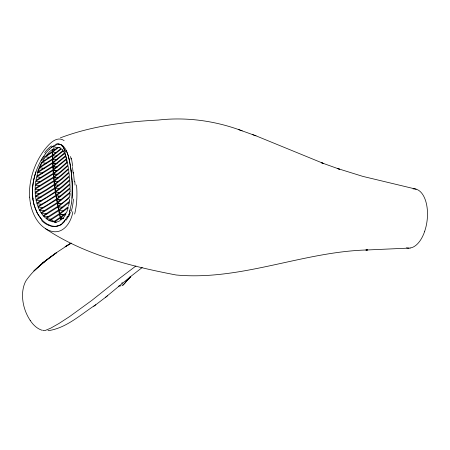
<?xml version="1.0" encoding="UTF-8"?>
<svg xmlns="http://www.w3.org/2000/svg" width="450" height="450" viewBox="0 0 450 450"><rect width="100%" height="100%" fill="white"/><g stroke="black" fill="none" stroke-linecap="round" stroke-linejoin="round"><path stroke-width="0.67" d="M32.434 192.077L32.912 199.254M32.439 191.863L32.574 188.297M72.354 191.351L72.293 185.653M72.349 191.604L72.231 195.39M70.082 191.542L70.093 188.612L56.964 199.412L57.499 202.354L69.604 192.493M53.584 177.75L35.117 189.157L35.139 192.212L53.865 180.664L53.584 177.75L55.665 177.992M70.082 191.61L69.632 192.471M69.992 194.333L70.043 192.971L69.789 193.191M69.986 194.383L69.907 195.902M72.219 195.643L71.539 202.899M69.907 195.941C67.084 199.952 62.156 202.866 58.208 206.032L57.639 203.085L69.75 193.224M72.045 198.264L72.214 183.752M32.591 188.066L32.754 186.232M53.274 174.116L35.336 185.231L35.134 188.381L53.516 177.024L53.274 174.116L55.35 174.358M69.638 199.333L69.491 200.593M32.766 186.126L32.985 184.348M69.469 200.784L69.396 201.319M69.39 201.341L58.944 209.717L58.354 206.769L69.801 197.511M71.511 203.136L69.322 212.867M33.019 184.112L33.272 182.447M69.227 202.455L59.096 210.454L59.704 213.401L68.085 206.854M69.221 202.489L69.069 203.406M53.01 170.488L35.848 181.164L35.415 184.427L53.218 173.391L53.01 170.488L55.806 170.814M33.317 182.205L33.626 180.518M69.036 203.614L68.574 205.976M33.677 180.276L34.048 178.577M72.855 211.674C71.443 221.422 64.322 233.347 52.993 231.626C39.909 228.982 32.518 215.336 30.302 203.147M34.104 178.335L35.072 174.667M36.686 177.002L35.994 180.332L52.965 169.763L52.802 167.006M68.169 207.692L59.856 214.138L60.474 217.091L66.656 212.411L68.096 207.979M36.934 176.012L37.929 172.496L52.616 163.243L55.395 163.569M70.183 209.942L69.727 211.579M35.145 174.42L35.668 172.732M41.186 160.2C32.895 174.994 29.374 193.433 35.623 209.565M35.707 172.62L35.977 171.804M424.704 231.221L424.946 230.496A29.734 15.908 -83.4 0 0 425.863 201.6A29.756 15.919 -83.4 0 0 420.154 191.492A29.796 15.936 -83.4 0 0 413.061 188.876M68.901 214.071L67.618 217.024M39.583 167.861L38.233 171.534L52.588 162.523L52.47 159.626L39.6 167.816L44.466 168.379M65.97 213.941L60.626 217.828L61.065 219.915L63.484 217.839L65.666 214.543M41.951 162.737L40.016 166.832L52.442 158.906L52.335 156.015L42.002 162.709L46.131 163.221M41.051 160.447L41.979 158.856M41.31 159.986L41.676 159.362M41.799 159.154L42.919 157.343M129.881 277.127L128.514 279.056L129.077 278.449M130.207 276.84L130.005 277.166M43.301 156.757L45.349 153.855M45.428 156.864L42.531 161.634L52.312 155.289L52.206 152.319L45.444 156.842L49.629 157.326M125.145 282.808L124.903 283.123M125.286 282.628L125.797 281.97M124.779 283.286L124.448 283.68M125.871 281.88L126.18 281.503M126.259 281.407L126.551 281.076M126.658 280.957L127.946 279.743M64.451 221.681L61.746 224.055L58.776 225.624A34.133 19.682 76.9 0 1 54.248 226.305L51.795 225.962A37.136 21.938 83.1 0 1 51.328 225.872C46.451 224.466 42.446 220.956 39.561 216.866M127.091 280.491L127.401 280.17M128.492 279.079L127.603 279.962M123.131 285.199L127.013 280.62M128.346 279.225L128.014 279.557M49.387 149.203L52.245 146.762L55.046 145.108M63.315 150.986L52.864 159.351L52.982 162.242L64.434 152.983L63.377 151.082M62.989 150.531L52.836 158.625L52.729 155.734L61.127 149.181M105.497 297.36L130.354 276.767L142.155 267.531M58.714 147.426L52.605 152.038L52.706 155.014L61.042 148.517L58.736 147.431L60.109 147.589M62.831 223.228L60.846 224.64M57.623 147.561L57.921 147.324M51.367 147.437L53.353 146.019M56.953 148.084L52.577 151.312C51.834 148.59 55.215 147.476 57.437 147.319M47.97 330.705C66.302 328.303 80.859 314.336 95.811 304.74M93.802 306.287L107.443 295.864M135.945 265.967L117.731 279.771L91.817 300.414L69.632 316.553L58.944 323.494L50.631 328.202L44.983 330.576L43.571 330.637L42.711 330.131M53.977 177.469L60.795 172.215L68.006 165.819L68.434 168.581L61.076 175.134L54.259 180.382L53.977 177.469L58.146 177.953M54.337 181.114L61.149 175.866L68.535 169.29L68.912 172.159L61.723 178.583L54.664 184.028L54.337 181.114L58.511 181.597M54.754 184.759L61.807 179.308L68.996 172.884L69.322 175.86L61.937 182.436L55.125 187.684L54.754 184.759L58.928 185.243M55.226 188.409L62.038 183.167L69.396 176.614L69.666 179.685L62.46 186.086L55.642 191.34L55.226 188.409L59.4 188.899M55.755 192.071L62.572 186.817L69.727 180.467L69.93 183.651L62.792 189.951L56.211 195.002L55.755 192.071L59.923 192.555M53.016 162.962L64.676 153.512L65.559 155.734L53.151 165.859L53.016 162.962L57.172 163.446M53.409 170.207L66.656 159.3L67.252 161.837L60.199 168.053L53.612 173.109L53.409 170.207L57.594 170.696M53.668 173.835L60.249 168.778L67.388 162.484L67.888 165.139L60.733 171.489L53.91 176.743L53.668 173.835L57.831 174.319M56.334 195.739L62.916 190.682L69.969 184.461L70.082 187.768L56.835 198.675L56.334 195.739L60.497 196.222M54.36 185.04L46.417 190.266L35.499 196.661L35.955 199.536L54.731 187.959L54.36 185.04L55.749 185.203M63.72 218.514L60.233 218.109L54.315 222.092L56.407 222.339M53.944 181.389L35.173 192.966L35.409 195.93L46.333 189.534L54.27 184.309L53.944 181.389L55.333 181.553M59.361 200.014L56.571 199.688L39.594 210.257L40.978 212.642M59.333 203.608L57.246 203.366L41.406 213.283L46.98 213.93M57.954 207.051L43.588 216.112L45.681 218.183L58.551 209.998L57.954 207.051L59.344 207.208M47.424 154.839L52.183 151.594L52.116 149.631L49.506 151.774L46.395 155.503L47.256 154.952M49.663 220.787L59.462 214.419L60.081 217.373L55.35 220.59L53.201 221.957L49.663 220.787L54.54 221.355M48.915 220.404L59.31 213.683L58.703 210.735L46.271 218.661L48.915 220.404L50.31 220.567M71.28 243.062C54.816 253.507 37.401 264.431 26.044 280.642C23.861 284.411 22.927 288.776 22.573 293.079C22.084 302.732 24.913 312.497 30.274 320.518M36.922 176.057L52.757 166.14L52.616 163.243M41.012 212.692L57.105 202.629L56.571 199.688M38.132 207.056L55.941 196.02L56.441 198.956L48.791 203.996L39.274 209.632L38.132 207.056L43.706 207.703M36.101 200.244L54.833 188.691L55.249 191.621L47.301 196.852L36.776 203.029L36.101 200.244L41.648 200.886M36.973 203.709L55.361 192.352L55.817 195.283L47.858 200.52L37.879 206.398L36.973 203.709L41.822 204.272M60.429 137.812C91.62 126.09 125.1 121.686 158.231 120.06C186.705 116.814 215.426 120.819 242.207 130.871M141.862 267.632L141.204 267.823M121.095 285.812L118.423 286.138M70.256 165.06L71.134 171.191L71.871 171.107M408.926 248.102L365.889 250.031L367.644 249.953C302.946 251.544 241.121 281.036 176.091 274.989C130.843 266.316 84.369 254.683 45.562 228.774M55.367 222.114C57.628 222.024 61.718 221.091 60.233 218.109M58.68 144.219L60.351 144.439A36.934 14.833 -72.5 0 1 60.947 144.624C64.766 146.385 66.476 150.621 67.776 154.339M52.509 149.349L55.294 149.676M52.605 152.038L56.79 152.522M54.996 152.64L56.391 152.803M52.729 155.734L56.897 156.218M52.864 159.351L57.049 159.834M57.369 167.068L53.19 166.584L65.762 156.308L66.493 158.687L53.359 169.481L53.201 166.725M55.581 167.186L52.796 166.866L36.709 176.929L41.586 177.491M37.929 172.496L42.778 173.059M35.848 181.164L40.708 181.727M35.336 185.231L40.208 185.794M35.117 189.157L40.005 189.726M58.14 192.673L59.529 192.836M35.173 192.966L40.027 193.528M58.022 196.262L59.406 196.419M35.499 196.661L41.051 197.303M56.964 199.412L61.155 199.896M57.639 203.085L62.511 203.653M58.354 206.769L62.516 207.253M59.096 210.454L63.281 210.938M39.594 210.257L44.449 210.819M59.856 214.138L64.024 214.622M61.543 214.661L63.63 214.903M60.626 217.828L63.422 218.154M43.588 216.112L48.437 216.675M46.271 218.661L51.829 219.308M51.705 220.725L53.1 220.888M416.104 189.174L362.818 176.389L337.613 168.536L339.637 169.256L321.21 162.653L323.438 163.446L255.994 135.827L238.787 129.651M252.748 134.674L255.994 135.827M50.158 225.478L48.977 225.006M41.991 330.255C36.968 328.629 32.974 324.743 30.178 320.372M33.159 198.658L32.867 198.501M61.543 144.917L62.252 145.344M64.131 140.608C56.329 135.169 48.347 144.849 44.021 150.424C34.217 163.789 28.682 180.529 29.565 197.151M61.611 148.995L62.303 149.692M62.392 149.794L62.887 150.396M41.861 219.724L37.401 213.373L34.02 204.744M42.688 215.027L43.121 215.561L57.814 206.314L57.246 203.366M42.547 214.847L41.445 213.334M39.448 216.703L38.672 215.539M38.565 215.37L37.063 212.732M36.973 212.546L35.64 209.61M66.156 150.317L68.017 155.093L69.317 160.099M67.832 154.507L68.203 155.694M68.254 155.869L68.597 157.106M68.642 157.286L68.962 158.552M33.969 204.547L32.94 199.451M69.008 158.737L70.509 166.635M69.328 160.149L69.626 161.561M69.66 161.752L70.228 164.863M71.415 158.119L72.737 166.416M70.538 166.832L70.768 168.418M70.796 168.615L71.004 170.201M71.032 170.398L71.106 170.994M71.156 171.394L71.229 171.996M71.134 171.191L72.096 181.592M71.252 172.198L71.634 175.742M73.474 172.417L74.329 181.851M71.651 175.961L71.972 179.741M71.989 179.972L72.281 185.406M72.112 181.828L72.203 183.482M48.904 225.388A40.523 25.532 -86.2 0 1 41.535 220.5M53.724 226.451A36.697 21.724 83.8 0 1 50.141 225.889M57.662 225.945A33.947 19.654 78.5 0 1 53.73 226.406M60.936 224.916A34.898 20.126 76.6 0 1 57.667 225.973M65.593 219.234A34.768 19.963 81.1 0 1 62.657 222.773M68.304 216.416A33.75 20.183 76.5 0 1 66.099 220.129M70.374 212.287A36.517 20.987 79.4 0 1 68.558 216.827M73.446 199.046A40.376 19.873 85.2 0 1 71.286 211.399M62.083 146.053A40.376 15.058 -82.8 0 1 65.604 151.746M59.276 144.107A36.517 14.687 -73.9 0 1 61.453 145.17M56.318 144.281A33.75 13.494 -69 0 1 59.282 144.112M53.173 147.229A34.768 13.719 -67.3 0 1 56.014 145.547M44.64 152.719A34.425 14.304 -71.4 0 1 51.525 145.929M42.441 159.992A36.697 14.991 -69.9 0 1 45.169 155.739M37.277 172.491A40.523 20.638 -73.8 0 1 41.968 161.809M65.914 213.902A29.953 17.499 79.5 0 1 65.621 214.481M57.42 147.369A30.021 12.291 -68.8 0 1 57.881 147.364M55.361 222.069A30.859 17.685 78.2 0 1 54.309 222.024M42.885 157.252A37.136 16.627 -71.5 0 1 43.273 156.667M45.36 153.928A34.133 12.966 -68.4 0 1 49.387 149.276M55.198 144.45A33.986 13.787 -69.3 0 1 58.764 143.977M67.264 216.523A33.986 19.867 79 0 1 64.249 221.271M69.519 213.109A36.934 20.402 81.3 0 1 69.081 214.312M72.489 167.372A49.635 7.048 86.1 0 1 73.181 173.126M70.549 156.482A48.746 12.549 89.9 0 1 71.061 159.086M62.966 146.126A46.671 13.337 -88.7 0 1 66.943 162.664M30.392 203.107A49.359 38.278 -69.8 0 1 29.666 197.117M76.511 184.916A46.671 21.578 85.6 0 1 74.644 214.054M74.846 181.637A48.746 14.259 87.9 0 1 75.049 185.119M424.71 231.278A29.796 15.936 -83.4 0 1 417.308 244.08A29.824 15.953 -83.4 0 1 410.164 248.001M410.186 248.051A29.796 15.936 -83.4 0 1 406.524 247.826M130.77 276.598A9.152 5.608 89.1 0 1 130.674 276.773M130.236 276.924A8.196 3.038 -77.9 0 1 129.926 277.442M123.069 284.456A15.93 3.426 -87.9 0 1 122.906 284.726M122.833 285.339A18.163 4.466 79.3 0 1 122.737 285.412M122.67 285.176A11.07 2.025 -69.3 0 1 122.49 285.306M122.192 282.42A8.713 1.693 -79.1 0 1 121.821 283.399M130.759 276.773A11.194 4.5 -83.5 0 1 130.309 277.447M130.011 277.273A14.749 5.001 -79.2 0 1 129.077 278.544M124.211 283.832A14.67 3.386 -82 0 1 123.998 284.006M35.623 269.432L33.913 270.962L44.73 261.489L56.34 252.821L42.705 263.048L44.73 261.489L35.623 269.432M66.285 245.998L65.076 246.752L70.774 243.366L66.285 245.998"/></g></svg>
